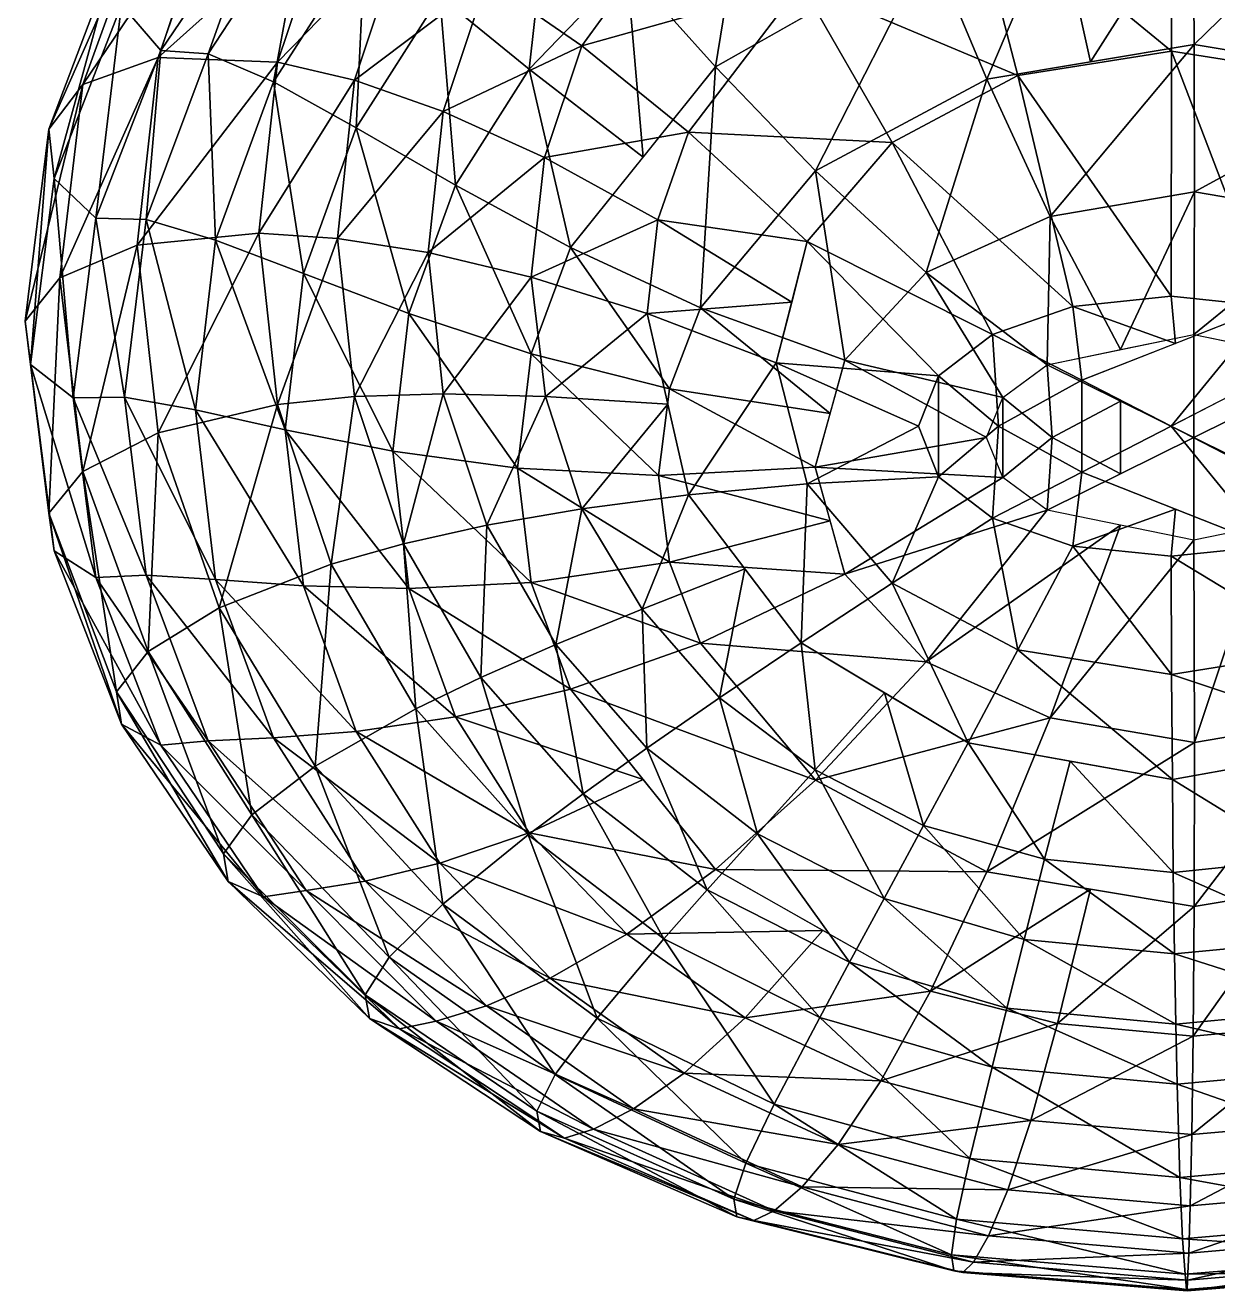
# Model space of a CAD drawing. Extents: x -7.3 to 7.6, y -11.8 to 1.
# Drawn here: x -7.31 to 0.36, y -11.75 to -3.61 of the extents above; entities that cross this region are included whole.
import ezdxf

# ---------------------------------------------------------------- set-up
doc = ezdxf.new("R2010")
doc.units = 0

msp = doc.modelspace()

# ---------------------------------------------------------------- linework, layer by layer
at = {"layer": 'Pied_g0', "color": 2}
for points in [[(-6.69006, -3.47656, -4.24847), (-6.43731, -3.77105, -1.0885), (-6.00402, -2.46496, -4.22937)], [(-5.77606, -2.79528, -1.08825), (-6.00402, -2.46496, -4.22937), (-6.43731, -3.77105, -1.0885)], [(-2.84295, -2.52325, -17.7777), (-2.31762, -3.34368, -18.2763), (-3.72863, -3.7406, -17.79528)], [(0.07031, -2.46447, -18.25323), (0.0653, -3.77459, -18.57537), (-1.24377, -2.7005, -18.26513)], [(0.0653, -3.77459, -18.57537), (0.07031, -2.46447, -18.25323), (1.05487, -3.93243, -18.5805)], [(1.38476, -2.7005, -18.26507), (1.05487, -3.93243, -18.5805), (0.07031, -2.46447, -18.25323)], [(-4.64257, -3.42089, 4.79333), (-4.06677, -3.89086, 6.31231), (-3.93121, -2.68164, 4.815)], [(-3.43872, -3.23974, 6.33221), (-3.93121, -2.68164, 4.815), (-4.06677, -3.89086, 6.31231)], [(-6.51727, -2.82971, -10.34362), (-6.06201, -2.69079, -13.03985), (-6.93847, -3.98956, -10.3742)], [(-6.45336, -3.81597, -13.06695), (-6.93847, -3.98956, -10.3742), (-6.06201, -2.69079, -13.03985)], [(-6.06201, -2.69079, -13.03985), (-5.34112, -2.81774, -15.34204), (-6.45336, -3.81597, -13.06695)], [(-3.43872, -3.23974, 6.33221), (-2.86871, -3.87664, 7.57116), (-2.67785, -2.70239, 6.3526)], [(-2.17749, -3.48522, 7.58752), (-2.67785, -2.70239, 6.3526), (-2.86871, -3.87664, 7.57116)], [(-1.24377, -2.7005, -18.26513), (-0.92401, -3.93243, -18.5805), (-2.31762, -3.34368, -18.2763)], [(-0.92401, -3.93243, -18.5805), (-1.24377, -2.7005, -18.26513), (0.0653, -3.77459, -18.57537)], [(-6.72155, -3.12738, -7.37329), (-6.51727, -2.82971, -10.34362), (-7.15667, -4.27783, -7.40185)], [(-6.93847, -3.98956, -10.3742), (-7.15667, -4.27783, -7.40185), (-6.51727, -2.82971, -10.34362)], [(-5.68566, -3.8449, -15.36242), (-6.45336, -3.81597, -13.06695), (-5.34112, -2.81774, -15.34204)], [(-6.43731, -3.77105, -1.0885), (-6.13293, -3.79327, 1.04705), (-5.77606, -2.79528, -1.08825)], [(-5.50189, -2.82849, 1.05999), (-5.77606, -2.79528, -1.08825), (-6.13293, -3.79327, 1.04705)], [(-6.13293, -3.79327, 1.04705), (-5.71197, -3.97326, 3.0119), (-5.50189, -2.82849, 1.05999)], [(-5.12243, -3.05187, 3.03155), (-5.50189, -2.82849, 1.05999), (-5.71197, -3.97326, 3.0119)], [(-5.34112, -2.81774, -15.34204), (-4.87634, -3.01434, -16.3081), (-5.68566, -3.8449, -15.36242)], [(-0.66815, -2.8869, 7.6206), (-0.45678, -3.84436, 8.53277), (0.20391, -2.80554, 7.63751)], [(0.21051, -3.73236, 8.54412), (0.20391, -2.80554, 7.63751), (-0.45678, -3.84436, 8.53277)], [(0.20391, -2.80554, 7.63751), (0.21051, -3.73236, 8.54412), (1.07604, -2.8869, 7.6206)], [(-1.48626, -3.09375, 7.60382), (-1.12402, -3.95623, 8.52136), (-0.66815, -2.8869, 7.6206)], [(-0.45678, -3.84436, 8.53277), (-0.66815, -2.8869, 7.6206), (-1.12402, -3.95623, 8.52136)], [(0.87774, -3.84436, 8.53277), (1.07604, -2.8869, 7.6206), (0.21051, -3.73236, 8.54412)], [(-5.71197, -3.97326, 3.0119), (-5.17974, -4.26892, 4.77197), (-5.12243, -3.05187, 3.03155)], [(-5.19085, -3.96258, -16.3244), (-5.68566, -3.8449, -15.36242), (-4.87634, -3.01434, -16.3081)], [(-4.87634, -3.01434, -16.3081), (-4.33935, -3.31738, -17.13092), (-5.19085, -3.96258, -16.3244)], [(-4.64257, -3.42089, 4.79333), (-5.12243, -3.05187, 3.03155), (-5.17974, -4.26892, 4.77197)], [(-2.86871, -3.87664, 7.57116), (-2.22521, -4.54547, 8.49987), (-1.48626, -3.09375, 7.60382)], [(-1.12402, -3.95623, 8.52136), (-1.48626, -3.09375, 7.60382), (-2.22521, -4.54547, 8.49987)], [(-7.15667, -4.27783, -7.40185), (-7.12377, -4.59344, -4.26745), (-6.72155, -3.12738, -7.37329)], [(-6.69006, -3.47656, -4.24847), (-6.72155, -3.12738, -7.37329), (-7.12377, -4.59344, -4.26745)], [(-3.72863, -3.7406, -17.79528), (-4.33935, -3.31738, -17.13092), (-3.28588, -3.13195, -17.78649)], [(-4.06677, -3.89086, 6.31231), (-3.33477, -4.45745, 7.55578), (-3.43872, -3.23974, 6.33221)], [(-2.86871, -3.87664, 7.57116), (-3.43872, -3.23974, 6.33221), (-3.33477, -4.45745, 7.55578)], [(-4.61938, -4.16351, -17.14306), (-5.19085, -3.96258, -16.3244), (-4.33935, -3.31738, -17.13092)], [(-4.33935, -3.31738, -17.13092), (-3.72863, -3.7406, -17.79528), (-4.61938, -4.16351, -17.14306)], [(-3.04205, -4.29693, -18.28656), (-3.72863, -3.7406, -17.79528), (-2.31762, -3.34368, -18.2763)], [(-2.31762, -3.34368, -18.2763), (-1.73248, -4.36254, -18.58538), (-3.04205, -4.29693, -18.28656)], [(-1.73248, -4.36254, -18.58538), (-2.31762, -3.34368, -18.2763), (-0.92401, -3.93243, -18.5805)], [(-7.12377, -4.59344, -4.26745), (-6.85534, -4.84887, -1.08874), (-6.69006, -3.47656, -4.24847)], [(-6.43731, -3.77105, -1.0885), (-6.69006, -3.47656, -4.24847), (-6.85534, -4.84887, -1.08874)], [(-5.17974, -4.26892, 4.77197), (-4.54095, -4.63781, 6.29278), (-4.64257, -3.42089, 4.79333)], [(-4.06677, -3.89086, 6.31231), (-4.64257, -3.42089, 4.79333), (-4.54095, -4.63781, 6.29278)], [(-3.9696, -4.45898, -17.80352), (-4.61938, -4.16351, -17.14306), (-3.72863, -3.7406, -17.79528)], [(-3.72863, -3.7406, -17.79528), (-3.04205, -4.29693, -18.28656), (-3.9696, -4.45898, -17.80352)], [(-1.12402, -3.95623, 8.52136), (-0.71673, -4.83868, 9.09619), (0.21051, -3.73236, 8.54412)], [(0.2127, -4.68035, 9.10711), (0.21051, -3.73236, 8.54412), (-0.71673, -4.83868, 9.09619)], [(0.21051, -3.73236, 8.54412), (0.2127, -4.68035, 9.10711), (1.54516, -3.95623, 8.52136)], [(-6.93847, -3.98956, -10.3742), (-6.45336, -3.81597, -13.06695), (-7.08532, -5.234, -10.40399)], [(-6.58972, -5.02331, -13.09332), (-7.08532, -5.234, -10.40399), (-6.45336, -3.81597, -13.06695)], [(-6.85534, -4.84887, -1.08874), (-6.53186, -4.85888, 1.03436), (-6.43731, -3.77105, -1.0885)], [(-6.45336, -3.81597, -13.06695), (-5.68566, -3.8449, -15.36242), (-6.58972, -5.02331, -13.09332)], [(-6.13293, -3.79327, 1.04705), (-6.43731, -3.77105, -1.0885), (-6.53186, -4.85888, 1.03436)], [(-6.53186, -4.85888, 1.03436), (-6.08465, -4.99096, 2.99285), (-6.13293, -3.79327, 1.04705)], [(-5.71197, -3.97326, 3.0119), (-6.13293, -3.79327, 1.04705), (-6.08465, -4.99096, 2.99285)], [(0.0653, -3.77459, -18.57537), (0.06195, -5.35198, -18.68945), (-0.92401, -3.93243, -18.5805)], [(0.06195, -5.35198, -18.68945), (0.0653, -3.77459, -18.57537), (0.69372, -5.4179, -18.68951)], [(1.05487, -3.93243, -18.5805), (0.69372, -5.4179, -18.68951), (0.0653, -3.77459, -18.57537)], [(-5.80572, -4.94702, -15.38208), (-6.58972, -5.02331, -13.09332), (-5.68566, -3.8449, -15.36242)], [(-5.68566, -3.8449, -15.36242), (-5.19085, -3.96258, -16.3244), (-5.80572, -4.94702, -15.38208)], [(-4.54095, -4.63781, 6.29278), (-3.80078, -5.03808, 7.54028), (-4.06677, -3.89086, 6.31231)], [(-3.33477, -4.45745, 7.55578), (-4.06677, -3.89086, 6.31231), (-3.80078, -5.03808, 7.54028)], [(-3.80078, -5.03808, 7.54028), (-2.96411, -5.42706, 8.47991), (-2.86871, -3.87664, 7.57116)], [(-2.22521, -4.54547, 8.49987), (-2.86871, -3.87664, 7.57116), (-2.96411, -5.42706, 8.47991)], [(-6.08465, -4.99096, 2.99285), (-5.51934, -5.20562, 4.75122), (-5.71197, -3.97326, 3.0119)], [(-5.30053, -4.98004, -16.34014), (-5.80572, -4.94702, -15.38208), (-5.19085, -3.96258, -16.3244)], [(-5.17974, -4.26892, 4.77197), (-5.71197, -3.97326, 3.0119), (-5.51934, -5.20562, 4.75122)], [(-5.19085, -3.96258, -16.3244), (-4.61938, -4.16351, -17.14306), (-5.30053, -4.98004, -16.34014)], [(-2.22521, -4.54547, 8.49987), (-1.51257, -5.1997, 9.08636), (-1.12402, -3.95623, 8.52136)], [(-0.92401, -3.93243, -18.5805), (-0.5697, -5.4179, -18.68951), (-1.73248, -4.36254, -18.58538)], [(-0.71673, -4.83868, 9.09619), (-1.12402, -3.95623, 8.52136), (-1.51257, -5.1997, 9.08636)], [(-0.5697, -5.4179, -18.68951), (-0.92401, -3.93243, -18.5805), (0.06195, -5.35198, -18.68945)], [(1.14221, -4.83868, 9.09619), (1.54516, -3.95623, 8.52136), (0.2127, -4.68035, 9.10711)], [(-7.15667, -4.27783, -7.40185), (-6.93847, -3.98956, -10.3742), (-7.30834, -5.5122, -7.42974)], [(-7.08532, -5.234, -10.40399), (-7.30834, -5.5122, -7.42974), (-6.93847, -3.98956, -10.3742)], [(-4.71704, -5.07141, -17.15484), (-5.30053, -4.98004, -16.34014), (-4.61938, -4.16351, -17.14306)], [(-4.61938, -4.16351, -17.14306), (-3.9696, -4.45898, -17.80352), (-4.71704, -5.07141, -17.15484)], [(-7.30834, -5.5122, -7.42974), (-7.27496, -5.79156, -4.28619), (-7.15667, -4.27783, -7.40185)], [(-7.12377, -4.59344, -4.26745), (-7.15667, -4.27783, -7.40185), (-7.27496, -5.79156, -4.28619)], [(-5.51934, -5.20562, 4.75122), (-4.84069, -5.46282, 6.27392), (-5.17974, -4.26892, 4.77197)], [(-4.54095, -4.63781, 6.29278), (-5.17974, -4.26892, 4.77197), (-4.84069, -5.46282, 6.27392)], [(-3.23907, -4.85955, -18.29138), (-3.9696, -4.45898, -17.80352), (-3.04205, -4.29693, -18.28656)], [(-3.04205, -4.29693, -18.28656), (-2.27783, -5.00012, -18.58959), (-3.23907, -4.85955, -18.29138)], [(-2.27783, -5.00012, -18.58959), (-3.04205, -4.29693, -18.28656), (-1.73248, -4.36254, -18.58538)], [(-1.73248, -4.36254, -18.58538), (-1.08581, -5.59729, -18.68951), (-2.27783, -5.00012, -18.58959)], [(-1.08581, -5.59729, -18.68951), (-1.73248, -4.36254, -18.58538), (-0.5697, -5.4179, -18.68951)], [(-4.05352, -5.22973, -17.81152), (-4.71704, -5.07141, -17.15484), (-3.9696, -4.45898, -17.80352)], [(-3.9696, -4.45898, -17.80352), (-3.23907, -4.85955, -18.29138), (-4.05352, -5.22973, -17.81152)], [(-2.96411, -5.42706, 8.47991), (-2.03594, -5.76281, 9.07763), (-2.22521, -4.54547, 8.49987)], [(-1.51257, -5.1997, 9.08636), (-2.22521, -4.54547, 8.49987), (-2.03594, -5.76281, 9.07763)], [(-7.27496, -5.79156, -4.28619), (-7.00109, -6.00537, -1.08898), (-7.12377, -4.59344, -4.26745)], [(-6.85534, -4.84887, -1.08874), (-7.12377, -4.59344, -4.26745), (-7.00109, -6.00537, -1.08898)], [(-4.84069, -5.46282, 6.27392), (-4.05432, -5.72344, 7.52569), (-4.54095, -4.63781, 6.29278)], [(-3.80078, -5.03808, 7.54028), (-4.54095, -4.63781, 6.29278), (-4.05432, -5.72344, 7.52569)], [(-0.71673, -4.83868, 9.09619), (-0.263, -5.6958, 9.29876), (0.2127, -4.68035, 9.10711)], [(0.20898, -5.59875, 9.29882), (0.2127, -4.68035, 9.10711), (-0.263, -5.6958, 9.29876)], [(0.2127, -4.68035, 9.10711), (0.20898, -5.59875, 9.29882), (1.14221, -4.83868, 9.09619)], [(-7.00109, -6.00537, -1.08898), (-6.67089, -6.00231, 1.02197), (-6.85534, -4.84887, -1.08874)], [(-6.53186, -4.85888, 1.03436), (-6.85534, -4.84887, -1.08874), (-6.67089, -6.00231, 1.02197)], [(-6.67089, -6.00231, 1.02197), (-6.21459, -6.083, 2.97418), (-6.53186, -4.85888, 1.03436)], [(-6.08465, -4.99096, 2.99285), (-6.53186, -4.85888, 1.03436), (-6.21459, -6.083, 2.97418)], [(-3.30773, -5.46307, -18.29589), (-4.05352, -5.22973, -17.81152), (-3.23907, -4.85955, -18.29138)], [(-3.23907, -4.85955, -18.29138), (-2.37786, -5.39013, -18.59143), (-3.30773, -5.46307, -18.29589)], [(-2.37786, -5.39013, -18.59143), (-3.23907, -4.85955, -18.29138), (-2.27783, -5.00012, -18.58959)], [(-1.51257, -5.1997, 9.08636), (-0.73486, -5.79266, 9.29876), (-0.71673, -4.83868, 9.09619)], [(-0.263, -5.6958, 9.29876), (-0.71673, -4.83868, 9.09619), (-0.73486, -5.79266, 9.29876)], [(0.68084, -5.6958, 9.29876), (1.14221, -4.83868, 9.09619), (0.20898, -5.59875, 9.29882)], [(-6.58972, -5.02331, -13.09332), (-5.80572, -4.94702, -15.38208), (-6.45336, -6.23101, -13.04846)], [(-5.68566, -6.04943, -15.34954), (-6.45336, -6.23101, -13.04846), (-5.80572, -4.94702, -15.38208)], [(-5.80572, -4.94702, -15.38208), (-5.30053, -4.98004, -16.34014), (-5.68566, -6.04943, -15.34954)], [(-7.08532, -5.234, -10.40399), (-6.58972, -5.02331, -13.09332), (-6.93847, -6.47869, -10.35247)], [(-6.45336, -6.23101, -13.04846), (-6.93847, -6.47869, -10.35247), (-6.58972, -5.02331, -13.09332)], [(-6.21459, -6.083, 2.97418), (-5.63769, -6.21063, 4.73107), (-6.08465, -4.99096, 2.99285)], [(-5.51934, -5.20562, 4.75122), (-6.08465, -4.99096, 2.99285), (-5.63769, -6.21063, 4.73107)], [(-5.19085, -5.99774, -16.31463), (-5.68566, -6.04943, -15.34954), (-5.30053, -4.98004, -16.34014)], [(-5.30053, -4.98004, -16.34014), (-4.71704, -5.07141, -17.15484), (-5.19085, -5.99774, -16.31463)], [(-4.05432, -5.72344, 7.52569), (-3.1651, -5.94732, 8.47076), (-3.80078, -5.03808, 7.54028)], [(-2.96411, -5.42706, 8.47991), (-3.80078, -5.03808, 7.54028), (-3.1651, -5.94732, 8.47076)], [(-2.27783, -5.00012, -18.58959), (-1.43402, -5.86334, -18.68957), (-2.47784, -5.77996, -18.59338)], [(-1.43402, -5.86334, -18.68957), (-2.27783, -5.00012, -18.58959), (-1.08581, -5.59729, -18.68951)], [(-4.61938, -5.97955, -17.13641), (-5.19085, -5.99774, -16.31463), (-4.71704, -5.07141, -17.15484)], [(-4.71704, -5.07141, -17.15484), (-4.05352, -5.22973, -17.81152), (-4.61938, -5.97955, -17.13641)], [(-5.63769, -6.21063, 4.73107), (-4.94519, -6.34808, 6.25567), (-5.51934, -5.20562, 4.75122)], [(-4.84069, -5.46282, 6.27392), (-5.51934, -5.20562, 4.75122), (-4.94519, -6.34808, 6.25567)], [(-2.03594, -5.76281, 9.07763), (-1.02117, -6.00292, 9.2987), (-1.51257, -5.1997, 9.08636)], [(-0.73486, -5.79266, 9.29876), (-1.51257, -5.1997, 9.08636), (-1.02117, -6.00292, 9.2987)], [(-7.30834, -5.5122, -7.42974), (-7.08532, -5.234, -10.40399), (-7.15667, -6.74676, -7.38098)], [(-6.93847, -6.47869, -10.35247), (-7.15667, -6.74676, -7.38098), (-7.08532, -5.234, -10.40399)], [(-3.96154, -5.99822, -17.79956), (-4.61938, -5.97955, -17.13641), (-4.05352, -5.22973, -17.81152)], [(-4.05352, -5.22973, -17.81152), (-3.30773, -5.46307, -18.29589), (-3.96154, -5.99822, -17.79956)], [(-0.5697, -5.4179, -18.68951), (0.06195, -5.35198, -18.68945), (0.09088, -5.65551, -18.68951)], [(0.69372, -5.4179, -18.68951), (0.09088, -5.65551, -18.68951), (0.06195, -5.35198, -18.68945)], [(-2.47784, -5.77996, -18.59338), (-3.30773, -5.46307, -18.29589), (-2.37786, -5.39013, -18.59143)], [(-3.1651, -5.94732, 8.47076), (-2.13195, -6.10723, 9.07379), (-2.96411, -5.42706, 8.47991)], [(-2.03594, -5.76281, 9.07763), (-2.96411, -5.42706, 8.47991), (-2.13195, -6.10723, 9.07379)], [(-1.08581, -5.59729, -18.68951), (-0.5697, -5.4179, -18.68951), (-0.5119, -5.893, -18.68963)], [(0.09088, -5.65551, -18.68951), (-0.5119, -5.893, -18.68963), (-0.5697, -5.4179, -18.68951)], [(-0.5119, -5.893, -18.68963), (0.69372, -5.4179, -18.68951), (0.06213, -6.18865, -18.68988)], [(1.20996, -5.59729, -18.68951), (0.06213, -6.18865, -18.68988), (0.69372, -5.4179, -18.68951)], [(-7.27496, -5.79156, -4.28619), (-7.30834, -5.5122, -7.42974), (-7.12377, -6.9898, -4.25335)], [(-7.15667, -6.74676, -7.38098), (-7.12377, -6.9898, -4.25335), (-7.30834, -5.5122, -7.42974)], [(-4.94519, -6.34808, 6.25567), (-4.14263, -6.45874, 7.51165), (-4.84069, -5.46282, 6.27392)], [(-4.05432, -5.72344, 7.52569), (-4.84069, -5.46282, 6.27392), (-4.14263, -6.45874, 7.51165)], [(-3.17498, -6.04638, -18.2893), (-3.96154, -5.99822, -17.79956), (-3.30773, -5.46307, -18.29589)], [(-3.30773, -5.46307, -18.29589), (-2.47784, -5.77996, -18.59338), (-3.04205, -6.62957, -18.28283)], [(-1.43402, -5.86334, -18.68957), (-1.08581, -5.59729, -18.68951), (-1.04779, -6.18872, -18.68963)], [(-0.5119, -5.893, -18.68963), (-1.04779, -6.18872, -18.68963), (-1.08581, -5.59729, -18.68951)], [(-0.73486, -5.79266, 9.29876), (0.20898, -5.59875, 9.29882), (0.20886, -6.26013, 9.29864)], [(1.15277, -5.79266, 9.29876), (0.20886, -6.26013, 9.29864), (0.20898, -5.59875, 9.29882)], [(-4.14263, -6.45874, 7.51165), (-3.2351, -6.50555, 8.46191), (-4.05432, -5.72344, 7.52569)], [(-3.1651, -5.94732, 8.47076), (-4.05432, -5.72344, 7.52569), (-3.2351, -6.50555, 8.46191)], [(-2.27783, -6.56011, -18.5888), (-3.04205, -6.62957, -18.28283), (-2.47784, -5.77996, -18.59338)], [(-1.5617, -6.18859, -18.68963), (-2.47784, -5.77996, -18.59338), (-1.43402, -5.86334, -18.68957)], [(-2.47784, -5.77996, -18.59338), (-1.5617, -6.18859, -18.68963), (-2.27783, -6.56011, -18.5888)], [(-2.2279, -6.45166, 9.06988), (-1.12615, -6.26, 9.2987), (-2.03594, -5.76281, 9.07763)], [(-1.02117, -6.00292, 9.2987), (-2.03594, -5.76281, 9.07763), (-1.12615, -6.26, 9.2987)], [(-7.00109, -6.00537, -1.08898), (-7.27496, -5.79156, -4.28619), (-6.85534, -7.16204, -1.08923)], [(-7.12377, -6.9898, -4.25335), (-6.85534, -7.16204, -1.08923), (-7.27496, -5.79156, -4.28619)], [(-1.02117, -6.00292, 9.2987), (-0.73486, -5.79266, 9.29876), (-0.70361, -6.26019, 9.29882)], [(-0.263, -6.02648, 9.2987), (-0.70361, -6.26019, 9.29882), (-0.73486, -5.79266, 9.29876)], [(-1.5617, -6.18859, -18.68963), (-1.43402, -5.86334, -18.68957), (-1.43402, -6.51409, -18.68969)], [(-1.04779, -6.18872, -18.68963), (-1.43402, -6.51409, -18.68969), (-1.43402, -5.86334, -18.68957)], [(-1.04779, -6.18872, -18.68963), (-0.5119, -5.893, -18.68963), (-0.5119, -6.48437, -18.68975)], [(0.06213, -6.18865, -18.68988), (-0.5119, -6.48437, -18.68975), (-0.5119, -5.893, -18.68963)], [(0.06213, -6.18865, -18.68988), (0.63598, -5.893, -18.68963), (0.63598, -6.48437, -18.68975)], [(-6.67089, -6.00231, 1.02197), (-7.00109, -6.00537, -1.08898), (-6.53186, -7.14599, 1.08245)], [(-6.85534, -7.16204, -1.08923), (-6.53186, -7.14599, 1.08245), (-7.00109, -6.00537, -1.08898)], [(-6.21459, -6.083, 2.97418), (-6.67089, -6.00231, 1.02197), (-6.08465, -7.17523, 3.06359)], [(-6.53186, -7.14599, 1.08245), (-6.08465, -7.17523, 3.06359), (-6.67089, -6.00231, 1.02197)], [(-5.68566, -6.04943, -15.34954), (-5.19085, -5.99774, -16.31463), (-5.34112, -7.07684, -15.31591)], [(-4.87634, -6.94616, -16.28833), (-5.34112, -7.07684, -15.31591), (-5.19085, -5.99774, -16.31463)], [(-5.19085, -5.99774, -16.31463), (-4.61938, -5.97955, -17.13641), (-4.87634, -6.94616, -16.28833)], [(-4.33935, -6.8258, -17.11724), (-4.87634, -6.94616, -16.28833), (-4.61938, -5.97955, -17.13641)], [(-4.61938, -5.97955, -17.13641), (-3.96154, -5.99822, -17.79956), (-4.33935, -6.8258, -17.11724)], [(-3.72863, -6.71929, -17.78717), (-4.33935, -6.8258, -17.11724), (-3.96154, -5.99822, -17.79956)], [(-3.96154, -5.99822, -17.79956), (-3.17498, -6.04638, -18.2893), (-3.72863, -6.71929, -17.78717)], [(-3.2351, -6.50555, 8.46191), (-2.2279, -6.45166, 9.06988), (-3.1651, -5.94732, 8.47076)], [(-2.13195, -6.10723, 9.07379), (-3.1651, -5.94732, 8.47076), (-2.2279, -6.45166, 9.06988)], [(-1.12615, -6.26, 9.2987), (-1.02117, -6.00292, 9.2987), (-1.02117, -6.51727, 9.29864)], [(-0.70361, -6.26019, 9.29882), (-1.02117, -6.51727, 9.29864), (-1.02117, -6.00292, 9.2987)], [(-6.45336, -6.23101, -13.04846), (-5.68566, -6.04943, -15.34954), (-6.06201, -7.35638, -13.00231)], [(-5.63769, -6.21063, 4.73107), (-6.21459, -6.083, 2.97418), (-5.51934, -7.21588, 4.82489)], [(-6.08465, -7.17523, 3.06359), (-5.51934, -7.21588, 4.82489), (-6.21459, -6.083, 2.97418)], [(-5.34112, -7.07684, -15.31591), (-6.06201, -7.35638, -13.00231), (-5.68566, -6.04943, -15.34954)], [(-3.04205, -6.62957, -18.28283), (-3.72863, -6.71929, -17.78717), (-3.17498, -6.04638, -18.2893)], [(-0.70361, -6.26019, 9.29882), (-0.263, -6.02648, 9.2987), (-0.263, -6.49383, 9.29864)], [(0.20886, -6.26013, 9.29864), (-0.263, -6.49383, 9.29864), (-0.263, -6.02648, 9.2987)], [(0.20886, -6.26013, 9.29864), (0.68072, -6.02648, 9.2987), (0.68072, -6.49383, 9.29864)], [(-6.93847, -6.47869, -10.35247), (-6.45336, -6.23101, -13.04846), (-6.51727, -7.63861, -10.29956)], [(-6.06201, -7.35638, -13.00231), (-6.51727, -7.63861, -10.29956), (-6.45336, -6.23101, -13.04846)], [(-4.94519, -6.34808, 6.25567), (-5.63769, -6.21063, 4.73107), (-4.84069, -7.23352, 6.33673)], [(-5.51934, -7.21588, 4.82489), (-4.84069, -7.23352, 6.33673), (-5.63769, -6.21063, 4.73107)], [(-1.43402, -6.51409, -18.68969), (-2.27783, -6.56011, -18.5888), (-1.5617, -6.18859, -18.68963)], [(-1.12615, -6.26, 9.2987), (-2.2279, -6.45166, 9.06988), (-1.02117, -6.51727, 9.29864)], [(-1.43402, -6.51409, -18.68969), (-1.04779, -6.18872, -18.68963), (-1.08581, -6.78002, -18.68975)], [(-0.5119, -6.48437, -18.68975), (-1.08581, -6.78002, -18.68975), (-1.04779, -6.18872, -18.68963)], [(-1.02117, -6.51727, 9.29864), (-0.70361, -6.26019, 9.29882), (-0.73486, -6.72747, 9.29858)], [(-0.73486, -6.72747, 9.29858), (0.20886, -6.26013, 9.29864), (0.20898, -6.92132, 9.29852)], [(-0.263, -6.49383, 9.29864), (-0.73486, -6.72747, 9.29858), (-0.70361, -6.26019, 9.29882)], [(-0.5119, -6.48437, -18.68975), (0.06213, -6.18865, -18.68988), (0.69372, -6.95953, -18.68981)], [(1.20996, -6.78002, -18.68975), (0.69372, -6.95953, -18.68981), (0.06213, -6.18865, -18.68988)], [(1.15277, -6.72747, 9.29858), (0.20898, -6.92132, 9.29852), (0.20886, -6.26013, 9.29864)], [(-4.14263, -6.45874, 7.51165), (-4.94519, -6.34808, 6.25567), (-4.05432, -7.19433, 7.5697)], [(-4.84069, -7.23352, 6.33673), (-4.05432, -7.19433, 7.5697), (-4.94519, -6.34808, 6.25567)], [(-7.15667, -6.74676, -7.38098), (-6.93847, -6.47869, -10.35247), (-6.72155, -7.89727, -7.33099)], [(-6.51727, -7.63861, -10.29956), (-6.72155, -7.89727, -7.33099), (-6.93847, -6.47869, -10.35247)], [(-3.2351, -6.50555, 8.46191), (-4.14263, -6.45874, 7.51165), (-3.1651, -7.06396, 8.49401)], [(-4.05432, -7.19433, 7.5697), (-3.1651, -7.06396, 8.49401), (-4.14263, -6.45874, 7.51165)], [(-2.2279, -6.45166, 9.06988), (-3.2351, -6.50555, 8.46191), (-2.13195, -6.7962, 9.08044)], [(-3.1651, -7.06396, 8.49401), (-2.13195, -6.7962, 9.08044), (-3.2351, -6.50555, 8.46191)], [(-2.03594, -7.14062, 9.09094), (-1.02117, -6.51727, 9.29864), (-2.2279, -6.45166, 9.06988)], [(-1.08581, -6.78002, -18.68975), (-0.5119, -6.48437, -18.68975), (-0.5697, -6.95953, -18.68981)], [(0.09088, -6.72204, -18.68975), (-0.5697, -6.95953, -18.68981), (-0.5119, -6.48437, -18.68975)], [(-3.04205, -6.62957, -18.28283), (-2.27783, -6.56011, -18.5888), (-2.31762, -7.58294, -18.26861)], [(-1.73248, -7.19769, -18.58367), (-2.31762, -7.58294, -18.26861), (-2.27783, -6.56011, -18.5888)], [(-2.27783, -6.56011, -18.5888), (-1.43402, -6.51409, -18.68969), (-1.73248, -7.19769, -18.58367)], [(-1.02117, -6.51727, 9.29864), (-2.03594, -7.14062, 9.09094), (-0.73486, -6.72747, 9.29858)], [(-1.08581, -6.78002, -18.68975), (-1.73248, -7.19769, -18.58367), (-1.43402, -6.51409, -18.68969)], [(-3.72863, -6.71929, -17.78717), (-3.04205, -6.62957, -18.28283), (-3.34124, -7.36566, -17.7741)], [(-2.67987, -7.10632, -18.27563), (-3.34124, -7.36566, -17.7741), (-3.04205, -6.62957, -18.28283)], [(-7.12377, -6.9898, -4.25335), (-7.15667, -6.74676, -7.38098), (-6.69, -8.10638, -4.21978)], [(-6.72155, -7.89727, -7.33099), (-6.69, -8.10638, -4.21978), (-7.15667, -6.74676, -7.38098)], [(-4.33935, -6.8258, -17.11724), (-3.72863, -6.71929, -17.78717), (-3.89636, -7.59197, -17.09735)], [(-3.34124, -7.36566, -17.7741), (-3.89636, -7.59197, -17.09735), (-3.72863, -6.71929, -17.78717)], [(-1.51257, -7.70367, 9.11352), (-0.73486, -6.72747, 9.29858), (-2.03594, -7.14062, 9.09094)], [(-0.73486, -6.72747, 9.29858), (-1.51257, -7.70367, 9.11352), (-0.263, -6.82446, 9.29858)], [(-0.5697, -6.95953, -18.68981), (0.09088, -6.72204, -18.68975), (0.06195, -7.02532, -18.68981)], [(0.69372, -6.95953, -18.68981), (0.06195, -7.02532, -18.68981), (0.09088, -6.72204, -18.68975)], [(-4.87634, -6.94616, -16.28833), (-4.33935, -6.8258, -17.11724), (-4.37878, -7.8048, -16.2611)], [(-3.89636, -7.59197, -17.09735), (-4.37878, -7.8048, -16.2611), (-4.33935, -6.8258, -17.11724)], [(-2.13195, -6.7962, 9.08044), (-3.1651, -7.06396, 8.49401), (-2.03594, -7.14062, 9.09094)], [(-1.73248, -7.19769, -18.58367), (-1.08581, -6.78002, -18.68975), (-0.92401, -7.62792, -18.57781)], [(-0.71673, -8.06475, 9.1372), (-0.263, -6.82446, 9.29858), (-1.51257, -7.70367, 9.11352)], [(-0.5697, -6.95953, -18.68981), (-0.92401, -7.62792, -18.57781), (-1.08581, -6.78002, -18.68975)], [(-0.263, -6.82446, 9.29858), (-0.71673, -8.06475, 9.1372), (0.20898, -6.92132, 9.29852)], [(0.20898, -6.92132, 9.29852), (0.2127, -8.22296, 9.16168), (0.68084, -6.82446, 9.29858)], [(1.14221, -8.06475, 9.1372), (0.68084, -6.82446, 9.29858), (0.2127, -8.22296, 9.16168)], [(-6.85534, -7.16204, -1.08923), (-7.12377, -6.9898, -4.25335), (-6.43731, -8.23986, -1.08941)], [(-6.69, -8.10638, -4.21978), (-6.43731, -8.23986, -1.08941), (-7.12377, -6.9898, -4.25335)], [(-5.34112, -7.07684, -15.31591), (-4.87634, -6.94616, -16.28833), (-4.79614, -8.00695, -15.28143)], [(-4.37878, -7.8048, -16.2611), (-4.79614, -8.00695, -15.28143), (-4.87634, -6.94616, -16.28833)], [(-0.92401, -7.62792, -18.57781), (-0.5697, -6.95953, -18.68981), (0.0653, -7.78564, -18.57165)], [(0.2127, -8.22296, 9.16168), (0.20898, -6.92132, 9.29852), (-0.71673, -8.06475, 9.1372)], [(0.06195, -7.02532, -18.68981), (0.0653, -7.78564, -18.57165), (-0.5697, -6.95953, -18.68981)], [(0.69372, -6.95953, -18.68981), (1.05487, -7.62792, -18.57788), (0.06195, -7.02532, -18.68981)], [(-6.06201, -7.35638, -13.00231), (-5.34112, -7.07684, -15.31591), (-5.44305, -8.37524, -12.95513)], [(-4.79614, -8.00695, -15.28143), (-5.44305, -8.37524, -12.95513), (-5.34112, -7.07684, -15.31591)], [(-3.1651, -7.06396, 8.49401), (-4.05432, -7.19433, 7.5697), (-2.96411, -7.58422, 8.52703)], [(-2.96411, -7.58422, 8.52703), (-2.03594, -7.14062, 9.09094), (-3.1651, -7.06396, 8.49401)], [(0.0653, -7.78564, -18.57165), (0.06195, -7.02532, -18.68981), (1.05487, -7.62792, -18.57788)], [(-6.53186, -7.14599, 1.08245), (-6.85534, -7.16204, -1.08923), (-6.13293, -8.21166, 1.14434)], [(-6.43731, -8.23986, -1.08941), (-6.13293, -8.21166, 1.14434), (-6.85534, -7.16204, -1.08923)], [(-6.08465, -7.17523, 3.06359), (-6.53186, -7.14599, 1.08245), (-5.71197, -8.19299, 3.15521)], [(-6.13293, -8.21166, 1.14434), (-5.71197, -8.19299, 3.15521), (-6.53186, -7.14599, 1.08245)], [(-3.34124, -7.36566, -17.7741), (-2.67987, -7.10632, -18.27563), (-2.84295, -7.9367, -17.76092)], [(-2.03594, -7.14062, 9.09094), (-2.96411, -7.58422, 8.52703), (-1.51257, -7.70367, 9.11352)], [(-2.31762, -7.58294, -18.26861), (-2.84295, -7.9367, -17.76092), (-2.67987, -7.10632, -18.27563)], [(-5.51934, -7.21588, 4.82489), (-6.08465, -7.17523, 3.06359), (-5.17974, -8.15258, 4.9212)], [(-5.71197, -8.19299, 3.15521), (-5.17974, -8.15258, 4.9212), (-6.08465, -7.17523, 3.06359)], [(-4.84069, -7.23352, 6.33673), (-5.51934, -7.21588, 4.82489), (-4.54095, -8.05859, 6.41992)], [(-5.17974, -8.15258, 4.9212), (-4.54095, -8.05859, 6.41992), (-5.51934, -7.21588, 4.82489)], [(-4.05432, -7.19433, 7.5697), (-4.84069, -7.23352, 6.33673), (-3.80078, -7.87969, 7.62933)], [(-4.54095, -8.05859, 6.41992), (-3.80078, -7.87969, 7.62933), (-4.84069, -7.23352, 6.33673)], [(-3.80078, -7.87969, 7.62933), (-2.96411, -7.58422, 8.52703), (-4.05432, -7.19433, 7.5697)], [(-2.31762, -7.58294, -18.26861), (-1.73248, -7.19769, -18.58367), (-1.24377, -8.22619, -18.25329)], [(-0.92401, -7.62792, -18.57781), (-1.24377, -8.22619, -18.25329), (-1.73248, -7.19769, -18.58367)], [(-6.51727, -7.63861, -10.29956), (-6.06201, -7.35638, -13.00231), (-5.85095, -8.68878, -10.2456)], [(-5.44305, -8.37524, -12.95513), (-5.85095, -8.68878, -10.2456), (-6.06201, -7.35638, -13.00231)], [(-3.89636, -7.59197, -17.09735), (-3.34124, -7.36566, -17.7741), (-3.30981, -8.2597, -17.0772)], [(-2.84295, -7.9367, -17.76092), (-3.30981, -8.2597, -17.0772), (-3.34124, -7.36566, -17.7741)], [(-6.72155, -7.89727, -7.33099), (-6.51727, -7.63861, -10.29956), (-6.0332, -8.9389, -7.28009)], [(-5.85095, -8.68878, -10.2456), (-6.0332, -8.9389, -7.28009), (-6.51727, -7.63861, -10.29956)], [(-4.37878, -7.8048, -16.2611), (-3.89636, -7.59197, -17.09735), (-3.7199, -8.5531, -16.23345)], [(-3.30981, -8.2597, -17.0772), (-3.7199, -8.5531, -16.23345), (-3.89636, -7.59197, -17.09735)], [(-2.96411, -7.58422, 8.52703), (-3.80078, -7.87969, 7.62933), (-2.22521, -8.46575, 8.59558)], [(-2.22521, -8.46575, 8.59558), (-1.51257, -7.70367, 9.11352), (-2.96411, -7.58422, 8.52703)], [(-2.84295, -7.9367, -17.76092), (-2.31762, -7.58294, -18.26861), (-2.22705, -8.3991, -17.74725)], [(-1.78076, -7.90466, -18.26092), (-2.22705, -8.3991, -17.74725), (-2.31762, -7.58294, -18.26861)], [(-1.24377, -8.22619, -18.25329), (-0.92401, -7.62792, -18.57781), (0.07031, -8.46209, -18.2373)], [(0.0653, -7.78564, -18.57165), (0.07031, -8.46209, -18.2373), (-0.92401, -7.62792, -18.57781)], [(1.05487, -7.62792, -18.57788), (1.38476, -8.22619, -18.25335), (0.0653, -7.78564, -18.57165)], [(-1.51257, -7.70367, 9.11352), (-2.22521, -8.46575, 8.59558), (-0.71673, -8.06475, 9.1372)], [(-4.79614, -8.00695, -15.28143), (-4.37878, -7.8048, -16.2611), (-4.07446, -8.81756, -15.24627)], [(-3.7199, -8.5531, -16.23345), (-4.07446, -8.81756, -15.24627), (-4.37878, -7.8048, -16.2611)], [(0.07031, -8.46209, -18.2373), (0.0653, -7.78564, -18.57165), (1.38476, -8.22619, -18.25335)], [(-6.69, -8.10638, -4.21978), (-6.72155, -7.89727, -7.33099), (-6.00384, -9.11743, -4.1856)], [(-6.0332, -8.9389, -7.28009), (-6.00384, -9.11743, -4.1856), (-6.72155, -7.89727, -7.33099)], [(-3.80078, -7.87969, 7.62933), (-4.54095, -8.05859, 6.41992), (-3.33477, -8.46044, 7.69079)], [(-2.86871, -9.04107, 7.75219), (-2.22521, -8.46575, 8.59558), (-3.80078, -7.87969, 7.62933)], [(-3.30981, -8.2597, -17.0772), (-2.84295, -7.9367, -17.76092), (-2.59912, -8.81103, -17.05639)], [(-2.22705, -8.3991, -17.74725), (-2.59912, -8.81103, -17.05639), (-2.84295, -7.9367, -17.76092)], [(-2.22705, -8.3991, -17.74725), (-1.78076, -7.90466, -18.26092), (-1.53009, -8.75811, -17.73333)], [(-1.24377, -8.22619, -18.25329), (-1.53009, -8.75811, -17.73333), (-1.78076, -7.90466, -18.26092)], [(-5.44305, -8.37524, -12.95513), (-4.79614, -8.00695, -15.28143), (-4.62329, -9.26324, -12.90722)], [(-4.54095, -8.05859, 6.41992), (-5.17974, -8.15258, 4.9212), (-4.06677, -8.8056, 6.50482)], [(-4.07446, -8.81756, -15.24627), (-4.62329, -9.26324, -12.90722), (-4.79614, -8.00695, -15.28143)], [(-4.06677, -8.8056, 6.50482), (-3.33477, -8.46044, 7.69079), (-4.54095, -8.05859, 6.41992)], [(-6.43731, -8.23986, -1.08941), (-6.69, -8.10638, -4.21978), (-5.77606, -9.21575, -1.08966)], [(-6.00384, -9.11743, -4.1856), (-5.77606, -9.21575, -1.08966), (-6.69, -8.10638, -4.21978)], [(-1.12402, -9.05511, 8.66595), (-0.71673, -8.06475, 9.1372), (-2.22521, -8.46575, 8.59558)], [(-0.71673, -8.06475, 9.1372), (-1.12402, -9.05511, 8.66595), (0.2127, -8.22296, 9.16168)], [(0.2127, -8.22296, 9.16168), (0.21051, -9.27886, 8.73651), (1.14221, -8.06475, 9.1372)], [(1.54516, -9.05511, 8.66595), (1.14221, -8.06475, 9.1372), (0.21051, -9.27886, 8.73651)], [(-6.13293, -8.21166, 1.14434), (-6.43731, -8.23986, -1.08941), (-5.50189, -9.17651, 1.20727)], [(-5.71197, -8.19299, 3.15521), (-6.13293, -8.21166, 1.14434), (-5.12243, -9.11462, 3.24853)], [(-5.50189, -9.17651, 1.20727), (-5.12243, -9.11462, 3.24853), (-6.13293, -8.21166, 1.14434)], [(-5.17974, -8.15258, 4.9212), (-5.71197, -8.19299, 3.15521), (-4.64257, -9.00073, 5.01928)], [(-5.12243, -9.11462, 3.24853), (-4.64257, -9.00073, 5.01928), (-5.71197, -8.19299, 3.15521)], [(-4.64257, -9.00073, 5.01928), (-4.06677, -8.8056, 6.50482), (-5.17974, -8.15258, 4.9212)], [(0.21051, -9.27886, 8.73651), (0.2127, -8.22296, 9.16168), (-1.12402, -9.05511, 8.66595)], [(-5.77606, -9.21575, -1.08966), (-5.50189, -9.17651, 1.20727), (-6.43731, -8.23986, -1.08941)], [(-3.7199, -8.5531, -16.23345), (-3.30981, -8.2597, -17.0772), (-2.92169, -9.17083, -16.2052)], [(-2.59912, -8.81103, -17.05639), (-2.92169, -9.17083, -16.2052), (-3.30981, -8.2597, -17.0772)], [(-1.53009, -8.75811, -17.73333), (-1.24377, -8.22619, -18.25329), (-0.75231, -8.97448, -17.71917)], [(-0.58679, -8.34417, -18.2453), (-0.75231, -8.97448, -17.71917), (-1.24377, -8.22619, -18.25329)], [(-5.85095, -8.68878, -10.2456), (-5.44305, -8.37524, -12.95513), (-4.9685, -9.60406, -10.19091)], [(-4.62329, -9.26324, -12.90722), (-4.9685, -9.60406, -10.19091), (-5.44305, -8.37524, -12.95513)], [(-0.75231, -8.97448, -17.71917), (-0.58679, -8.34417, -18.2453), (0.07653, -9.05944, -17.70501)], [(0.07031, -8.46209, -18.2373), (0.07653, -9.05944, -17.70501), (-0.58679, -8.34417, -18.2453)], [(0.72747, -8.34417, -18.24536), (0.90557, -8.97448, -17.71923), (0.07031, -8.46209, -18.2373)], [(-3.33477, -8.46044, 7.69079), (-4.06677, -8.8056, 6.50482), (-2.86871, -9.04107, 7.75219)], [(-2.22521, -8.46575, 8.59558), (-2.86871, -9.04107, 7.75219), (-1.12402, -9.05511, 8.66595)], [(-2.59912, -8.81103, -17.05639), (-2.22705, -8.3991, -17.74725), (-1.78369, -9.22729, -17.03546)], [(-1.53009, -8.75811, -17.73333), (-1.78369, -9.22729, -17.03546), (-2.22705, -8.3991, -17.74725)], [(0.07653, -9.05944, -17.70501), (0.07031, -8.46209, -18.2373), (0.90557, -8.97448, -17.71923)], [(-4.07446, -8.81756, -15.24627), (-3.7199, -8.5531, -16.23345), (-3.20019, -9.48669, -15.21063)], [(-2.92169, -9.17083, -16.2052), (-3.20019, -9.48669, -15.21063), (-3.7199, -8.5531, -16.23345)], [(-6.0332, -8.9389, -7.28009), (-5.85095, -8.68878, -10.2456), (-5.12176, -9.84674, -7.22857)], [(-4.9685, -9.60406, -10.19091), (-5.12176, -9.84674, -7.22857), (-5.85095, -8.68878, -10.2456)], [(-1.78369, -9.22729, -17.03546), (-1.53009, -8.75811, -17.73333), (-0.88293, -9.49047, -17.01428)], [(-0.75231, -8.97448, -17.71917), (-0.88293, -9.49047, -17.01428), (-1.53009, -8.75811, -17.73333)], [(-4.06677, -8.8056, 6.50482), (-4.64257, -9.00073, 5.01928), (-3.43872, -9.45666, 6.59063)], [(-4.62329, -9.26324, -12.90722), (-4.07446, -8.81756, -15.24627), (-3.63024, -9.99627, -12.85882)], [(-3.20019, -9.48669, -15.21063), (-3.63024, -9.99627, -12.85882), (-4.07446, -8.81756, -15.24627)], [(-3.43872, -9.45666, 6.59063), (-2.86871, -9.04107, 7.75219), (-4.06677, -8.8056, 6.50482)], [(-2.92169, -9.17083, -16.2052), (-2.59912, -8.81103, -17.05639), (-2.00573, -9.63739, -16.17675)], [(-1.78369, -9.22729, -17.03546), (-2.00573, -9.63739, -16.17675), (-2.59912, -8.81103, -17.05639)], [(-6.00384, -9.11743, -4.1856), (-6.0332, -8.9389, -7.28009), (-5.09515, -9.99859, -4.15112)], [(-5.12176, -9.84674, -7.22857), (-5.09515, -9.99859, -4.15112), (-6.0332, -8.9389, -7.28009)], [(-4.64257, -9.00073, 5.01928), (-5.12243, -9.11462, 3.24853), (-3.93121, -9.7398, 5.11846)], [(-3.93121, -9.7398, 5.11846), (-3.43872, -9.45666, 6.59063), (-4.64257, -9.00073, 5.01928)], [(-0.88293, -9.49047, -17.01428), (-0.75231, -8.97448, -17.71917), (0.08392, -9.58215, -16.9931)], [(0.07653, -9.05944, -17.70501), (0.08392, -9.58215, -16.9931), (-0.75231, -8.97448, -17.71917)], [(0.90557, -8.97448, -17.71923), (1.05108, -9.49047, -17.01434), (0.07653, -9.05944, -17.70501)], [(-5.77606, -9.21575, -1.08966), (-6.00384, -9.11743, -4.1856), (-4.90039, -10.06628, -1.08984)], [(-5.09515, -9.99859, -4.15112), (-4.90039, -10.06628, -1.08984), (-6.00384, -9.11743, -4.1856)], [(-5.12243, -9.11462, 3.24853), (-5.50189, -9.17651, 1.20727), (-4.34167, -9.91772, 3.34271)], [(-4.34167, -9.91772, 3.34271), (-3.93121, -9.7398, 5.11846), (-5.12243, -9.11462, 3.24853)], [(-2.86871, -9.04107, 7.75219), (-3.43872, -9.45666, 6.59063), (-2.17749, -9.43261, 7.81469)], [(-1.48626, -9.82409, 7.87725), (-1.12402, -9.05511, 8.66595), (-2.86871, -9.04107, 7.75219)], [(-1.12402, -9.05511, 8.66595), (-1.48626, -9.82409, 7.87725), (-0.45678, -9.16699, 8.70123)], [(0.08392, -9.58215, -16.9931), (0.07653, -9.05944, -17.70501), (1.05108, -9.49047, -17.01434)], [(-5.50189, -9.17651, 1.20727), (-5.77606, -9.21575, -1.08966), (-4.66619, -10.01751, 1.27087)], [(-4.66619, -10.01751, 1.27087), (-4.34167, -9.91772, 3.34271), (-5.50189, -9.17651, 1.20727)], [(-3.20019, -9.48669, -15.21063), (-2.92169, -9.17083, -16.2052), (-2.19689, -9.992, -15.17486)], [(-2.00573, -9.63739, -16.17675), (-2.19689, -9.992, -15.17486), (-2.92169, -9.17083, -16.2052)], [(-0.66815, -10.031, 7.93969), (-0.45678, -9.16699, 8.70123), (-1.48626, -9.82409, 7.87725)], [(-0.45678, -9.16699, 8.70123), (-0.66815, -10.031, 7.93969), (0.21051, -9.27886, 8.73651)], [(0.21051, -9.27886, 8.73651), (0.20391, -10.11218, 8.00146), (0.87774, -9.16699, 8.70123)], [(1.07611, -10.031, 7.93963), (0.87774, -9.16699, 8.70123), (0.20391, -10.11218, 8.00146)], [(-4.90039, -10.06628, -1.08984), (-4.66619, -10.01751, 1.27087), (-5.77606, -9.21575, -1.08966)], [(-4.9685, -9.60406, -10.19091), (-4.62329, -9.26324, -12.90722), (-3.89947, -10.35955, -10.13586)], [(-3.63024, -9.99627, -12.85882), (-3.89947, -10.35955, -10.13586), (-4.62329, -9.26324, -12.90722)], [(-2.00573, -9.63739, -16.17675), (-1.78369, -9.22729, -17.03546), (-0.99389, -9.93231, -16.14813)], [(-0.88293, -9.49047, -17.01428), (-0.99389, -9.93231, -16.14813), (-1.78369, -9.22729, -17.03546)], [(0.20391, -10.11218, 8.00146), (0.21051, -9.27886, 8.73651), (-0.66815, -10.031, 7.93969)], [(-2.67785, -9.99414, 6.67718), (-2.17749, -9.43261, 7.81469), (-3.43872, -9.45666, 6.59063)], [(-2.17749, -9.43261, 7.81469), (-2.67785, -9.99414, 6.67718), (-1.48626, -9.82409, 7.87725)], [(-3.43872, -9.45666, 6.59063), (-3.93121, -9.7398, 5.11846), (-2.67785, -9.99414, 6.67718)], [(-3.63024, -9.99627, -12.85882), (-3.20019, -9.48669, -15.21063), (-2.49072, -10.5498, -12.81042)], [(-2.19689, -9.992, -15.17486), (-2.49072, -10.5498, -12.81042), (-3.20019, -9.48669, -15.21063)], [(-0.99389, -9.93231, -16.14813), (-0.88293, -9.49047, -17.01428), (0.09204, -10.03515, -16.11975)], [(0.08392, -9.58215, -16.9931), (0.09204, -10.03515, -16.11975), (-0.88293, -9.49047, -17.01428)], [(1.05108, -9.49047, -17.01434), (1.17834, -9.93231, -16.14819), (0.08392, -9.58215, -16.9931)], [(-5.12176, -9.84674, -7.22857), (-4.9685, -9.60406, -10.19091), (-4.01751, -10.59613, -7.17675)], [(-3.89947, -10.35955, -10.13586), (-4.01751, -10.59613, -7.17675), (-4.9685, -9.60406, -10.19091)], [(0.09204, -10.03515, -16.11975), (0.08392, -9.58215, -16.9931), (1.17834, -9.93231, -16.14819)], [(-2.19689, -9.992, -15.17486), (-2.00573, -9.63739, -16.17675), (-1.08862, -10.31152, -15.13891)], [(-0.99389, -9.93231, -16.14813), (-1.08862, -10.31152, -15.13891), (-2.00573, -9.63739, -16.17675)], [(-3.93121, -9.7398, 5.11846), (-4.34167, -9.91772, 3.34271), (-3.06933, -10.35003, 5.2182)], [(-3.06933, -10.35003, 5.2182), (-2.67785, -9.99414, 6.67718), (-3.93121, -9.7398, 5.11846)], [(-5.09515, -9.99859, -4.15112), (-5.12176, -9.84674, -7.22857), (-3.99426, -10.72589, -4.11633)], [(-4.01751, -10.59613, -7.17675), (-3.99426, -10.72589, -4.11633), (-5.12176, -9.84674, -7.22857)], [(-1.80474, -10.40002, 6.76367), (-1.48626, -9.82409, 7.87725), (-2.67785, -9.99414, 6.67718)], [(-1.48626, -9.82409, 7.87725), (-1.80474, -10.40002, 6.76367), (-0.66815, -10.031, 7.93969)], [(-4.34167, -9.91772, 3.34271), (-4.66619, -10.01751, 1.27087), (-3.39581, -10.58074, 3.43743)], [(-3.39581, -10.58074, 3.43743), (-3.06933, -10.35003, 5.2182), (-4.34167, -9.91772, 3.34271)], [(-1.08862, -10.31152, -15.13891), (-0.99389, -9.93231, -16.14813), (0.10083, -10.42285, -15.10327)], [(0.09204, -10.03515, -16.11975), (0.10083, -10.42285, -15.10327), (-0.99389, -9.93231, -16.14813)], [(1.17834, -9.93231, -16.14819), (1.29058, -10.31152, -15.13897), (0.09204, -10.03515, -16.11975)], [(-4.90039, -10.06628, -1.08984), (-5.09515, -9.99859, -4.15112), (-3.83941, -10.76837, -1.08996)], [(-3.99426, -10.72589, -4.11633), (-3.83941, -10.76837, -1.08996), (-5.09515, -9.99859, -4.15112)], [(-3.89947, -10.35955, -10.13586), (-3.63024, -9.99627, -12.85882), (-2.67279, -10.93017, -10.08081)], [(-2.49072, -10.5498, -12.81042), (-2.67279, -10.93017, -10.08081), (-3.63024, -9.99627, -12.85882)], [(-2.67785, -9.99414, 6.67718), (-3.06933, -10.35003, 5.2182), (-1.80474, -10.40002, 6.76367)], [(-2.49072, -10.5498, -12.81042), (-2.19689, -9.992, -15.17486), (-1.23193, -10.89984, -12.76208)], [(-1.08862, -10.31152, -15.13891), (-1.23193, -10.89984, -12.76208), (-2.19689, -9.992, -15.17486)], [(-4.66619, -10.01751, 1.27087), (-4.90039, -10.06628, -1.08984), (-3.6538, -10.71166, 1.33483)], [(-3.83941, -10.76837, -1.08996), (-3.6538, -10.71166, 1.33483), (-4.90039, -10.06628, -1.08984)], [(-3.6538, -10.71166, 1.33483), (-3.39581, -10.58074, 3.43743), (-4.66619, -10.01751, 1.27087)], [(-0.84033, -10.65661, 6.84967), (-0.66815, -10.031, 7.93969), (-1.80474, -10.40002, 6.76367)], [(-0.66815, -10.031, 7.93969), (-0.84033, -10.65661, 6.84967), (0.20391, -10.11218, 8.00146)], [(0.10083, -10.42285, -15.10327), (0.09204, -10.03515, -16.11975), (1.29058, -10.31152, -15.13897)], [(0.20391, -10.11218, 8.00146), (0.19482, -10.74603, 6.93444), (1.07611, -10.031, 7.93963)], [(1.23016, -10.65661, 6.8496), (1.07611, -10.031, 7.93963), (0.19482, -10.74603, 6.93444)], [(0.19482, -10.74603, 6.93444), (0.20391, -10.11218, 8.00146), (-0.84033, -10.65661, 6.84967)], [(-1.23193, -10.89984, -12.76208), (-1.08862, -10.31152, -15.13891), (0.11907, -11.02185, -12.71423)], [(0.10083, -10.42285, -15.10327), (0.11907, -11.02185, -12.71423), (-1.08862, -10.31152, -15.13891)], [(1.29058, -10.31152, -15.13897), (1.47052, -10.89984, -12.76214), (0.10083, -10.42285, -15.10327)], [(-4.01751, -10.59613, -7.17675), (-3.89947, -10.35955, -10.13586), (-2.75036, -11.16204, -7.12506)], [(-2.67279, -10.93017, -10.08081), (-2.75036, -11.16204, -7.12506), (-3.89947, -10.35955, -10.13586)], [(-3.06933, -10.35003, 5.2182), (-3.39581, -10.58074, 3.43743), (-2.08032, -10.81091, 5.31781)], [(-2.08032, -10.81091, 5.31781), (-1.80474, -10.40002, 6.76367), (-3.06933, -10.35003, 5.2182)], [(-1.80474, -10.40002, 6.76367), (-2.08032, -10.81091, 5.31781), (-0.84033, -10.65661, 6.84967)], [(0.11907, -11.02185, -12.71423), (0.10083, -10.42285, -15.10327), (1.47052, -10.89984, -12.76214)], [(-3.39581, -10.58074, 3.43743), (-3.6538, -10.71166, 1.33483), (-2.31036, -11.08142, 3.53186)], [(-2.31036, -11.08142, 3.53186), (-2.08032, -10.81091, 5.31781), (-3.39581, -10.58074, 3.43743)], [(-2.67279, -10.93017, -10.08081), (-2.49072, -10.5498, -12.81042), (-1.31774, -11.29089, -10.026)], [(-1.23193, -10.89984, -12.76208), (-1.31774, -11.29089, -10.026), (-2.49072, -10.5498, -12.81042)], [(-3.99426, -10.72589, -4.11633), (-4.01751, -10.59613, -7.17675), (-2.73101, -11.2752, -4.08172)], [(-2.75036, -11.16204, -7.12506), (-2.73101, -11.2752, -4.08172), (-4.01751, -10.59613, -7.17675)], [(-0.98785, -11.10217, 5.41656), (-0.84033, -10.65661, 6.84967), (-2.08032, -10.81091, 5.31781)], [(-0.84033, -10.65661, 6.84967), (-0.98785, -11.10217, 5.41656), (0.19482, -10.74603, 6.93444)], [(0.19482, -10.74603, 6.93444), (0.18469, -11.20379, 5.51379), (1.23016, -10.65661, 6.8496)], [(1.35748, -11.10217, 5.41656), (1.23016, -10.65661, 6.8496), (0.18469, -11.20379, 5.51379)], [(-3.83941, -10.76837, -1.08996), (-3.99426, -10.72589, -4.11633), (-2.622, -11.29858, -1.09008)], [(-2.73101, -11.2752, -4.08172), (-2.622, -11.29858, -1.09008), (-3.99426, -10.72589, -4.11633)], [(-3.6538, -10.71166, 1.33483), (-3.83941, -10.76837, -1.08996), (-2.492, -11.2359, 1.39843)], [(-2.492, -11.2359, 1.39843), (-2.31036, -11.08142, 3.53186), (-3.6538, -10.71166, 1.33483)], [(0.18469, -11.20379, 5.51379), (0.19482, -10.74603, 6.93444), (-0.98785, -11.10217, 5.41656)], [(-2.622, -11.29858, -1.09008), (-2.492, -11.2359, 1.39843), (-3.83941, -10.76837, -1.08996)], [(-2.08032, -10.81091, 5.31781), (-2.31036, -11.08142, 3.53186), (-0.98785, -11.10217, 5.41656)], [(-1.31774, -11.29089, -10.026), (-1.23193, -10.89984, -12.76208), (0.13659, -11.41662, -9.9721)], [(0.11907, -11.02185, -12.71423), (0.13659, -11.41662, -9.9721), (-1.23193, -10.89984, -12.76208)], [(1.47052, -10.89984, -12.76214), (1.59136, -11.29089, -10.026), (0.11907, -11.02185, -12.71423)], [(-2.75036, -11.16204, -7.12506), (-2.67279, -10.93017, -10.08081), (-1.35064, -11.51983, -7.07373)], [(-1.31774, -11.29089, -10.026), (-1.35064, -11.51983, -7.07373), (-2.67279, -10.93017, -10.08081)], [(0.13659, -11.41662, -9.9721), (0.11907, -11.02185, -12.71423), (1.59136, -11.29089, -10.026)], [(-2.31036, -11.08142, 3.53186), (-2.492, -11.2359, 1.39843), (-1.11138, -11.39801, 3.62542)], [(-1.11138, -11.39801, 3.62542), (-0.98785, -11.10217, 5.41656), (-2.31036, -11.08142, 3.53186)], [(-0.98785, -11.10217, 5.41656), (-1.11138, -11.39801, 3.62542), (0.18469, -11.20379, 5.51379)], [(0.18469, -11.20379, 5.51379), (0.17547, -11.5083, 3.71734), (1.35748, -11.10217, 5.41656)], [(1.46264, -11.39801, 3.62542), (1.35748, -11.10217, 5.41656), (0.17547, -11.5083, 3.71734)], [(-2.73101, -11.2752, -4.08172), (-2.75036, -11.16204, -7.12506), (-1.33563, -11.62249, -4.04742)], [(-1.35064, -11.51983, -7.07373), (-1.33563, -11.62249, -4.04742), (-2.75036, -11.16204, -7.12506)], [(0.17547, -11.5083, 3.71734), (0.18469, -11.20379, 5.51379), (-1.11138, -11.39801, 3.62542)], [(-2.622, -11.29858, -1.09008), (-2.73101, -11.2752, -4.08172), (-1.27716, -11.63385, -1.09014)], [(-1.33563, -11.62249, -4.04742), (-1.27716, -11.63385, -1.09014), (-2.73101, -11.2752, -4.08172)], [(-2.492, -11.2359, 1.39843), (-2.622, -11.29858, -1.09008), (-1.20867, -11.56738, 1.46148)], [(-1.27716, -11.63385, -1.09014), (-1.20867, -11.56738, 1.46148), (-2.622, -11.29858, -1.09008)], [(-1.20867, -11.56738, 1.46148), (-1.11138, -11.39801, 3.62542), (-2.492, -11.2359, 1.39843)], [(-1.35064, -11.51983, -7.07373), (-1.31774, -11.29089, -10.026), (0.15167, -11.64465, -7.02319)], [(0.13659, -11.41662, -9.9721), (0.15167, -11.64465, -7.02319), (-1.31774, -11.29089, -10.026)], [(1.59136, -11.29089, -10.026), (1.65441, -11.51983, -7.07373), (0.13659, -11.41662, -9.9721)], [(-1.11138, -11.39801, 3.62542), (-1.20867, -11.56738, 1.46148), (0.17547, -11.5083, 3.71734)], [(0.17547, -11.5083, 3.71734), (0.1687, -11.68298, 1.52337), (1.46264, -11.39801, 3.62542)], [(1.54638, -11.56738, 1.46142), (1.46264, -11.39801, 3.62542), (0.1687, -11.68298, 1.52337)], [(0.15167, -11.64465, -7.02319), (0.13659, -11.41662, -9.9721), (1.65441, -11.51983, -7.07373)], [(-1.33563, -11.62249, -4.04742), (-1.35064, -11.51983, -7.07373), (0.1621, -11.74353, -4.01379)], [(0.15167, -11.64465, -7.02319), (0.1621, -11.74353, -4.01379), (-1.35064, -11.51983, -7.07373)], [(0.1687, -11.68298, 1.52337), (0.17547, -11.5083, 3.71734), (-1.20867, -11.56738, 1.46148)], [(1.65441, -11.51983, -7.07373), (1.66021, -11.62249, -4.04748), (0.15167, -11.64465, -7.02319)], [(-1.27716, -11.63385, -1.09014), (-1.33563, -11.62249, -4.04742), (0.16619, -11.75067, -1.0902)], [(0.1621, -11.74353, -4.01379), (0.16619, -11.75067, -1.0902), (-1.33563, -11.62249, -4.04742)], [(-1.20867, -11.56738, 1.46148), (-1.27716, -11.63385, -1.09014), (0.1687, -11.68298, 1.52337)], [(0.16619, -11.75067, -1.0902), (0.1687, -11.68298, 1.52337), (-1.27716, -11.63385, -1.09014)], [(0.1621, -11.74353, -4.01379), (0.15167, -11.64465, -7.02319), (1.66021, -11.62249, -4.04748)], [(1.66021, -11.62249, -4.04748), (1.60992, -11.63385, -1.09014), (0.1621, -11.74353, -4.01379)], [(0.16619, -11.75067, -1.0902), (0.1621, -11.74353, -4.01379), (1.60992, -11.63385, -1.09014)], [(0.1687, -11.68298, 1.52337), (0.16619, -11.75067, -1.0902), (1.54638, -11.56738, 1.46142)], [(1.60992, -11.63385, -1.09014), (1.54638, -11.56738, 1.46142), (0.16619, -11.75067, -1.0902)]]:
    msp.add_3dface(points, dxfattribs=at)

doc.saveas('drawing.dxf')
